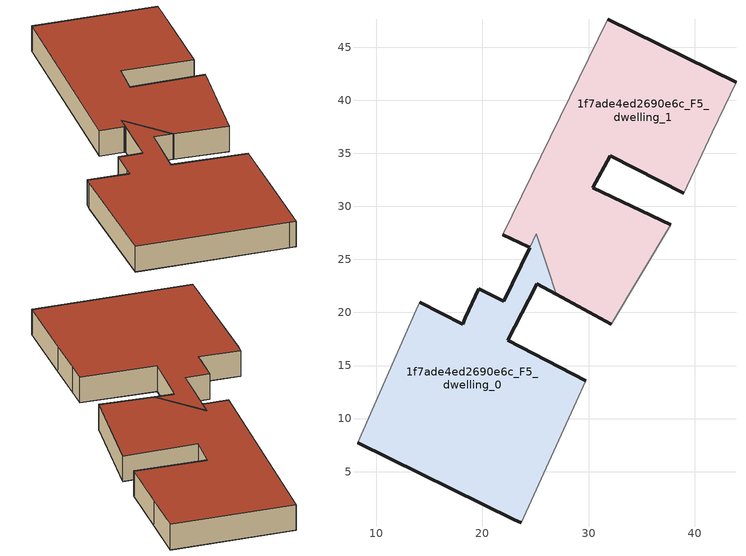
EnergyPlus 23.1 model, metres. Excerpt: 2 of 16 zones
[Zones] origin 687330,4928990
1f7ade4ed2690e6c_F5_dwelling_0
 floor to 1f7ade4ed2690e6c_F4_dwelling_1 (EU_floor_Construction): 26.96,21.7 26.15,24.17 25.08,27.41 z15
 floor to 1f7ade4ed2690e6c_F4_dwelling_0 (EU_floor_Construction): 23.65,0.16 26.95,7.45 28.84,11.6 29.73,13.57 22.4,17.37 25,22.47 25.11,22.69 26.96,21.7 25.08,27.41 21.99,21.05 19.65,22.21 18.39,19.51 18.12,18.91 14.11,20.98 13.75,20.27 8.22,7.72 23.01,0.44 z15
 wall outside (EU_wall_Construction): 26.96,21.7 25.11,22.69 25,22.47 22.4,17.37 29.73,13.57 / 23.65,0.16 23.01,0.44 8.22,7.72 / 14.11,20.98 18.12,18.91 18.39,19.51 19.65,22.21 21.99,21.05 24.45,26.12 z15:18
 wall adiabatic (EU_wall_Construction): 29.73,13.57 28.84,11.6 26.95,7.45 23.65,0.16 / 8.22,7.72 13.75,20.27 14.11,20.98 z15:18
 wall to 1f7ade4ed2690e6c_F5_dwelling_1 (EU_wall_Construction): 24.45,26.12 25.08,27.41 26.15,24.17 26.96,21.7 z15:18
 roof outside (EU_roof_Construction): 25.08,27.41 26.15,24.17 26.96,21.7 z18; 25.08,27.41 26.96,21.7 25.11,22.69 25,22.47 22.4,17.37 29.73,13.57 28.84,11.6 26.95,7.45 23.65,0.16 23.01,0.44 8.22,7.72 13.75,20.27 14.11,20.98 18.12,18.91 18.39,19.51 19.65,22.21 21.99,21.05 z18
1f7ade4ed2690e6c_F5_dwelling_1
 floor to 1f7ade4ed2690e6c_F4_dwelling_1 (EU_floor_Construction): 26.96,21.7 26.15,24.17 25.08,27.41 z15; 37.72,28.25 30.38,31.73 32.02,34.78 38.96,31.21 41.65,36.96 43.89,41.71 31.81,47.65 21.93,27.34 24.32,26.19 24.45,26.12 25.08,27.41 26.15,24.17 26.96,21.7 32.15,18.91 z15
 wall outside (EU_wall_Construction): 24.45,26.12 24.32,26.19 / 24.31,26.19 21.93,27.34 / 31.81,47.65 43.89,41.71 / 38.96,31.21 32.02,34.78 30.38,31.73 37.72,28.25 / 32.15,18.91 26.96,21.7 z15:18; 24.31,26.19,18 24.32,26.19,15 24.31,26.19,15
 wall adiabatic (EU_wall_Construction): 21.93,27.34 31.81,47.65 / 43.89,41.71 41.65,36.96 38.96,31.21 / 37.72,28.25 32.15,18.91 z15:18
 roof outside (EU_roof_Construction): 25.08,27.41 26.15,24.17 26.96,21.7 z18; 43.89,41.71 41.65,36.96 38.96,31.21 32.02,34.78 30.38,31.73 37.72,28.25 32.15,18.91 26.96,21.7 26.15,24.17 25.08,27.41 24.45,26.12 24.31,26.19 21.93,27.34 31.81,47.65 z18
[Building]
EU S2 Campaign: North Axis=0; Terrain=City; Solar Distribution=FullExterior
[Site:Location]
Bologna: Latitude=44.5; Longitude=11.25; Time Zone=1; Elevation=37
[SizingPeriod:WeatherFileDays]
AnnualSizingPeriod: Begin Month=1; Begin Day of Month=1; End Month=12; End Day of Month=31; Day of Week for Start Day=Monday; Use Weather File Daylight Saving Period=No; Use Weather File Rain and Snow Indicators=No
[MATERIAL]
EU_InternalMass_Material: Roughness=MediumRough; Thickness=0.1; Conductivity=1; Density=1800; Specific Heat=900; Thermal Absorptance=0.9; Solar Absorptance=0.7; Visible Absorptance=0.7
[MATERIAL:NOMASS] Roughness=MediumRough; Thermal Absorptance=0.9; Solar Absorptance=0.7; Visible Absorptance=0.7
Name | Thermal Resistance
EU_wall_NoMass | 0.905828
EU_roof_NoMass | 0.37593
EU_floor_NoMass | 0.67114
[CONSTRUCTION]
EU_wall_Construction: EU_wall_NoMass
EU_roof_Construction: EU_roof_NoMass
EU_floor_Construction: EU_floor_NoMass
EU_InternalMass_Construction: EU_InternalMass_Material
[ZONE] Type=1; Multiplier=1; Ceiling Height=autocalculate; Floor Area=autocalculate; Part of Total Floor Area=Yes
Name | Volume
1f7ade4ed2690e6c_F5_dwelling_0 | 851.009
1f7ade4ed2690e6c_F5_dwelling_1 | 899.656
[INTERNALMASS] Construction=EU_InternalMass_Construction
Name | Zone or ZoneList | Surface Area
1f7ade4ed2690e6c_F5_dwelling_0_EU_InternalMass | 1f7ade4ed2690e6c_F5_dwelling_0 | 283.668
1f7ade4ed2690e6c_F5_dwelling_1_EU_InternalMass | 1f7ade4ed2690e6c_F5_dwelling_1 | 299.89
[OTHEREQUIPMENT] Fuel Type=Electricity; Design Level Calculation Method=Watts/Area; Power per Zone Floor Area=1; Fraction Latent=0; Fraction Radiant=0; Fraction Lost=0; Carbon Dioxide Generation Rate=0; EndUse Subcategory=EU_Step8_InternalGains
Name | Zone or ZoneList or Space or SpaceList | Schedule
EU_Step8_InternalGain_1f7ade4ed2690e6c_F5_dwelling_0_f000 | 1f7ade4ed2690e6c_F5_dwelling_0 | EU_Step8_GainSchedule_1f7ade4ed2690e6c_F5_dwelling_0_f000
EU_Step8_InternalGain_1f7ade4ed2690e6c_F5_dwelling_1_f000 | 1f7ade4ed2690e6c_F5_dwelling_1 | EU_Step8_GainSchedule_1f7ade4ed2690e6c_F5_dwelling_1_f000
[ZONEVENTILATION:DESIGNFLOWRATE] Schedule=EU_AlwaysOn; Design Flow Rate Calculation Method=AirChanges/Hour; Air Changes per Hour=0.73129; Ventilation Type=Natural; Fan Pressure Rise=0; Fan Total Efficiency=1; Constant Term Coefficient=1; Temperature Term Coefficient=0; Velocity Term Coefficient=0; Velocity Squared Term Coefficient=0; Minimum Indoor Temperature=-100; Maximum Indoor Temperature=100; Delta Temperature=-100; Minimum Outdoor Temperature=-100; Maximum Outdoor Temperature=100; Maximum Wind Speed=40
Name | Zone or ZoneList or Space or SpaceList
EU_ConstantAir_1f7ade4ed2690e6c_F5_dwelling_0 | 1f7ade4ed2690e6c_F5_dwelling_0
EU_ConstantAir_1f7ade4ed2690e6c_F5_dwelling_1 | 1f7ade4ed2690e6c_F5_dwelling_1
[HVACTEMPLATE:THERMOSTAT] Constant Heating Setpoint=20; Constant Cooling Setpoint=50
EU_HeatOnly_1f7ade4ed2690e6c_F0_dwelling_0; EU_HeatOnly_1f7ade4ed2690e6c_F0_dwelling_1; EU_HeatOnly_1f7ade4ed2690e6c_F0_dwelling_2; EU_HeatOnly_1f7ade4ed2690e6c_F1_dwelling_0; EU_HeatOnly_1f7ade4ed2690e6c_F1_dwelling_1; EU_HeatOnly_1f7ade4ed2690e6c_F1_dwelling_2; EU_HeatOnly_1f7ade4ed2690e6c_F2_dwelling_0; EU_HeatOnly_1f7ade4ed2690e6c_F2_dwelling_1; EU_HeatOnly_1f7ade4ed2690e6c_F2_dwelling_2; EU_HeatOnly_1f7ade4ed2690e6c_F3_dwelling_0; EU_HeatOnly_1f7ade4ed2690e6c_F3_dwelling_1; EU_HeatOnly_1f7ade4ed2690e6c_F3_dwelling_2; EU_HeatOnly_1f7ade4ed2690e6c_F4_dwelling_0; EU_HeatOnly_1f7ade4ed2690e6c_F4_dwelling_1; EU_HeatOnly_1f7ade4ed2690e6c_F5_dwelling_0; EU_HeatOnly_1f7ade4ed2690e6c_F5_dwelling_1
[HVACTEMPLATE:ZONE:IDEALLOADSAIRSYSTEM] System Availability Schedule=EU_AlwaysOn; Maximum Heating Supply Air Temperature=50; Minimum Cooling Supply Air Temperature=13; Maximum Heating Supply Air Humidity Ratio=0.0156; Minimum Cooling Supply Air Humidity Ratio=0.0077; Heating Limit=NoLimit; Cooling Limit=NoLimit; Heating Availability Schedule=EU_AlwaysOn; Cooling Availability Schedule=EU_CoolingOff; Dehumidification Control Type=ConstantSensibleHeatRatio; Cooling Sensible Heat Ratio=0.7; Dehumidification Setpoint=60; Humidification Control Type=None; Humidification Setpoint=30; Outdoor Air Method=None; Outdoor Air Flow Rate per Person=0.00944; Outdoor Air Flow Rate per Zone Floor Area=0; Outdoor Air Flow Rate per Zone=0; Demand Controlled Ventilation Type=None; Outdoor Air Economizer Type=NoEconomizer; Heat Recovery Type=None; Sensible Heat Recovery Effectiveness=0.7; Latent Heat Recovery Effectiveness=0.65
Name | Template Thermostat
1f7ade4ed2690e6c_F5_dwelling_0 | EU_HeatOnly_1f7ade4ed2690e6c_F5_dwelling_0
1f7ade4ed2690e6c_F5_dwelling_1 | EU_HeatOnly_1f7ade4ed2690e6c_F5_dwelling_1
[SIZING:ZONE] Zone Cooling Design Supply Air Temperature Input Method=SupplyAirTemperature; Zone Cooling Design Supply Air Temperature=13; Zone Heating Design Supply Air Temperature Input Method=SupplyAirTemperature; Zone Heating Design Supply Air Temperature=50; Zone Cooling Design Supply Air Humidity Ratio=0.008; Zone Heating Design Supply Air Humidity Ratio=0.008; Cooling Design Air Flow Method=DesignDay; Cooling Design Air Flow Rate=0; Cooling Minimum Air Flow per Zone Floor Area=0.000762; Cooling Minimum Air Flow=0; Cooling Minimum Air Flow Fraction=0.2; Heating Design Air Flow Method=DesignDay; Heating Design Air Flow Rate=0; Heating Maximum Air Flow per Zone Floor Area=0.002032; Heating Maximum Air Flow=0.141576; Heating Maximum Air Flow Fraction=0.3; Account for Dedicated Outdoor Air System=No; Dedicated Outdoor Air System Control Strategy=NeutralSupplyAir; Dedicated Outdoor Air Low Setpoint Temperature for Design=autosize; Dedicated Outdoor Air High Setpoint Temperature for Design=autosize; Zone Load Sizing Method=Sensible Load Only No Latent Load; Zone Latent Cooling Design Supply Air Humidity Ratio Input Method=HumidityRatioDifference; Zone Cooling Design Supply Air Humidity Ratio Difference=0.005; Zone Latent Heating Design Supply Air Humidity Ratio Input Method=HumidityRatioDifference; Zone Humidification Design Supply Air Humidity Ratio Difference=0.005
1f7ade4ed2690e6c_F5_dwelling_0; 1f7ade4ed2690e6c_F5_dwelling_1
[SCHEDULE:CONSTANT]
Name | Hourly Value
EU_AlwaysOn | 1
EU_CoolingOff | 0
[SCHEDULE:FILE] Column Number=1; Rows to Skip at Top=0; Number of Hours of Data=8760; Column Separator=Comma; Interpolate to Timestep=No; Minutes per Item=60; Adjust Schedule for Daylight Savings=Yes
Name | File
EU_Step8_GainSchedule_1f7ade4ed2690e6c_F5_dwelling_0_f000 | ../../schedules/1f7ade4ed2690e6c/1f7ade4ed2690e6c_F5_dwelling_0_f000_gain.csv
EU_Step8_GainSchedule_1f7ade4ed2690e6c_F5_dwelling_1_f000 | ../../schedules/1f7ade4ed2690e6c/1f7ade4ed2690e6c_F5_dwelling_1_f000_gain.csv
